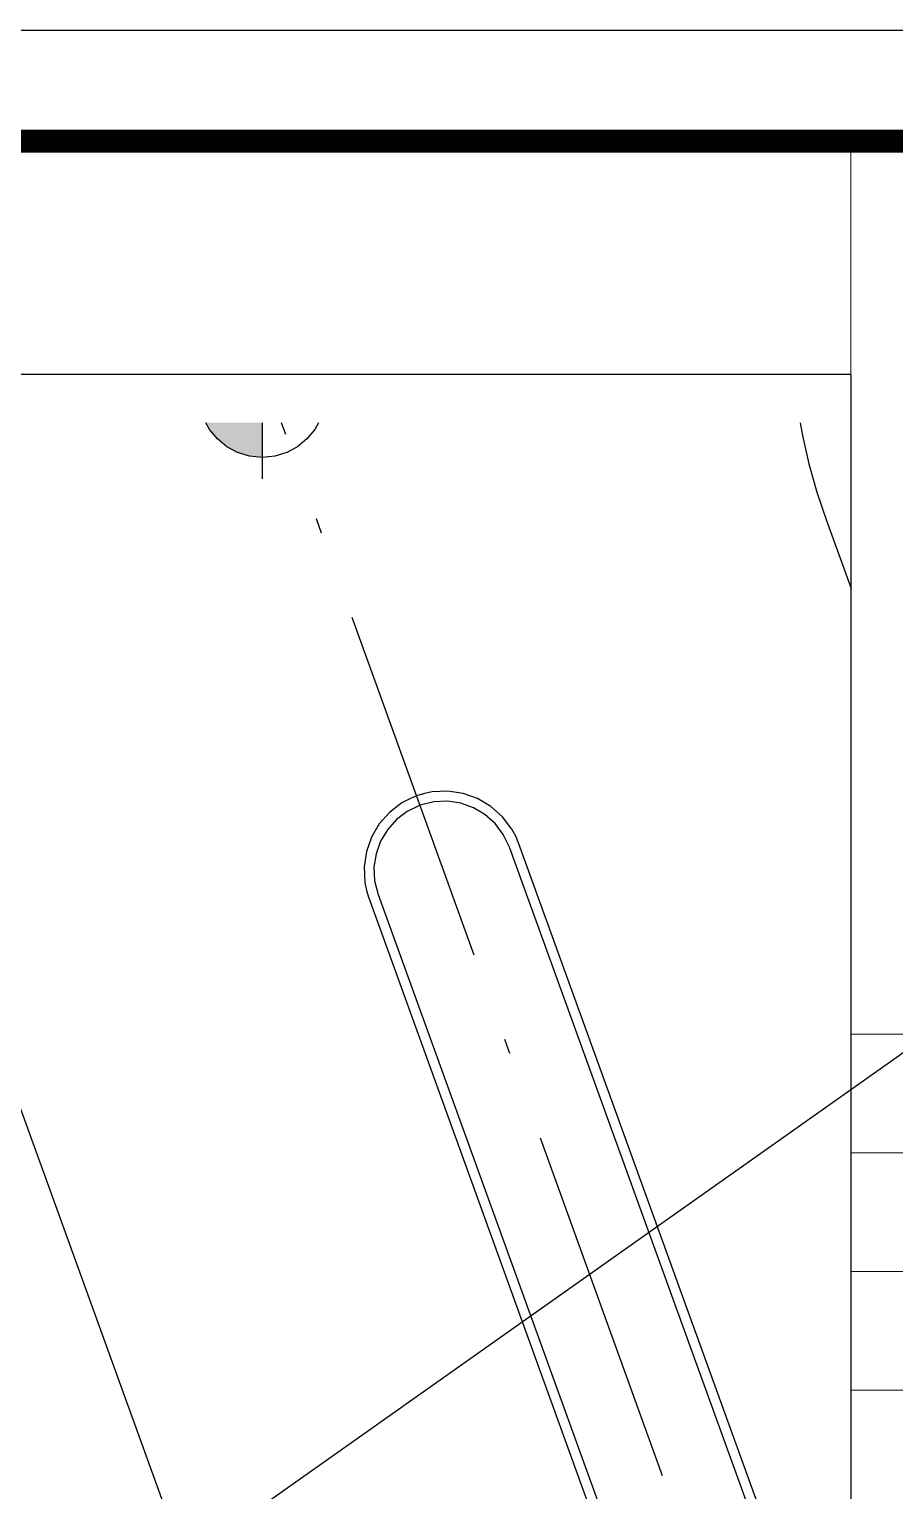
# Model space of a CAD drawing. Header units: metres. Extents: x 568006 to 1139366, y 2064802 to 4131555.
# Drawn here: x 570030.9 to 570052.58, y 2065115.45 to 2065152.08 of the extents above; entities that cross this region are included whole.
import ezdxf
from ezdxf.enums import TextEntityAlignment as Align
from ezdxf.xclip import XClip

# ---------------------------------------------------------------- set-up
doc = ezdxf.new("R2010")
doc.units = ezdxf.units.M
doc.header["$XCLIPFRAME"] = 0
doc.linetypes.add('ACAD_ISO10W100', pattern=[18.5, 12, -3, 0.5, -3])
doc.linetypes.add('CENTER', pattern=[2, 1.25, -0.25, 0.25, -0.25])
doc.layers.get('DEFPOINTS').update_dxf_attribs({"color": 152, "linetype": 'CONTINUOUS'})
for name, color, linetype, lineweight in [('A-KY HIEU', 34, 'CONTINUOUS', 20), ('E- RANH GIOI', 1, 'CENTER', 13), ('hung-demlonha', 7, 'CONTINUOUS', 15)]:
    doc.layers.add(name, color=color, linetype=linetype, lineweight=lineweight)
for name, color, linetype in [('BoThamCo', 94, 'CONTINUOUS'), ('ghi_chu', 7, 'CONTINUOUS'), ('LogDg', 7, 'CONTINUOUS'), ('QH', 7, 'CONTINUOUS'), ('TimDg', 222, 'CONTINUOUS')]:
    doc.layers.add(name, color=color, linetype=linetype)
doc.layers.add('KCS_Plotter', color=11, linetype='CONTINUOUS', plot=False)
doc.styles.add('QH1', font='arialbd.ttf', dxfattribs={"width": 0.8})

# ---------------------------------------------------------------- blocks, each defined once
blk = doc.blocks.new('moc')
at = {"layer": 'QH', "linetype": 'Continuous'}
h = blk.add_hatch(color=7, dxfattribs=at)
h.paths.add_polyline_path([(0, 0), (0.529, 0, 0.414214), (0, 0.529)])
h.paths.add_polyline_path([(-0.529, 0, 0.414214), (0, -0.529), (0, 0)])
for p, q in [((0, 0.706), (0, -0.706)), ((-0.706, 0), (0.706, 0))]:
    blk.add_line(p, q, dxfattribs=at)
blk.add_circle((0, 0), 0.529, dxfattribs=at)
blk = doc.blocks.new('tmbc_khub')
at = {"layer": 'BoThamCo'}
blk.add_lwpolyline([(-106.742, 466.006), (-85.904, 408.394, 1), (-82.613, 409.585), (-103.45, 467.196, 0.9989)], format="xyb", close=True, dxfattribs=at)
at = {"layer": 'LogDg'}
for points in [[(-87.246, 494.303, 0.398827), (-95.512, 475.385), (-70.593, 406.488, 0.433046), (-59.875, 401.875), (-29.618, 415.058, 0.39741), (-25.308, 425.16), (-52.881, 499.95, 0.431261), (-63.583, 504.517), (-64.013, 504.33, -0.003775), (-87.246, 494.303)], [(-106.977, 465.921), (-86.139, 408.309, 1), (-82.378, 409.67), (-103.215, 467.281, 1), (-106.975, 465.917)]]:
    blk.add_lwpolyline(points, format="xyb", dxfattribs=at)
blk.add_lwpolyline([(-92.717, 397.093), (-118.363, 468, 0.391769), (-136.467, 477.356), (-162.123, 470.26, 0.43702), (-167.514, 459.829), (-138.795, 380.427, 0.414214), (-128.551, 375.625), (-97.519, 386.849, 0.414214)], format="xyb", close=True, dxfattribs=at)
at = {"layer": 'TimDg', "linetype": 'ACAD_ISO10W100', "ltscale": 0.75}
blk.add_lwpolyline([(107.543, -124.133), (15.376, 133.515), (-122.04, 513.448), (-178.345, 685.867)], dxfattribs=at)
at = {"layer": 'QH', "xscale": 3, "yscale": 3, "zscale": 3}
blk.add_blockref('moc', (-109.645, 478.548), dxfattribs=at)
at = {"layer": 'hung-demlonha', "color": 7, "ltscale": 5, "style": 'QH1', "width": 0.65}
for tag, p in [('BT04', (-109.598, 191.643)), ('BT06', (-305.798, 171.199)), ('BT05', (-282.572, 137.244))]:
    blk.add_attdef(tag, text='', height=3.96, rotation=0, dxfattribs=at).set_placement(p, align=Align.CENTER)
blk = doc.blocks.new('A$C33BC4D2A')
at = {"layer": 'A-KY HIEU', "color": 0}
for p, q in [((353.662, -4.903), (353.662, -292.097)), ((353.662, -44.471), (414.985, -44.471)), ((353.662, -49.727), (414.985, -49.727)), ((353.662, -54.983), (414.985, -54.983)), ((353.662, -60.24), (414.985, -60.24))]:
    blk.add_line(p, q, dxfattribs=at)
at = {"layer": 'A-KY HIEU', "color": 0, "const_width": 1.022}
blk.add_lwpolyline([(14.345, -292.097), (14.345, -4.903), (414.985, -4.903), (414.985, -292.097)], close=True, dxfattribs=at)
at = {"layer": 'DEFPOINTS', "color": 125}
blk.add_lwpolyline([(0, -297), (420, -297), (420, 0), (0, 0)], close=True, dxfattribs=at)

msp = doc.modelspace()

# ---------------------------------------------------------------- block references
at = {"layer": 'ghi_chu'}
ref = msp.add_blockref('tmbc_khub', (570146.383, 2064664.385), dxfattribs=at)
XClip(ref).set_block_clipping_path([(-286.8505220501, 326.7771365601), (-94.8938893643, 477.8301980081)])

# ---------------------------------------------------------------- next in the draw order: linework, layer by layer
msp.add_lwpolyline([(569859.532, 2064992.376), (570051.489, 2064992.376), (570051.489, 2065143.429), (569859.532, 2065143.429)], close=True, dxfattribs=at)
at = {"layer": 'KCS_Plotter'}
msp.add_line((569851.417, 2064984.033), (570089.017, 2065152.05), dxfattribs=at)

# ---------------------------------------------------------------- next in the draw order: block references
at = {"layer": 'E- RANH GIOI', "xscale": 0.5657142857142857, "yscale": 0.5657142857142857, "zscale": 0.5657142857142857}
msp.add_blockref('A$C33BC4D2A', (569851.417, 2065152.05), dxfattribs=at)

doc.saveas('drawing.dxf')
